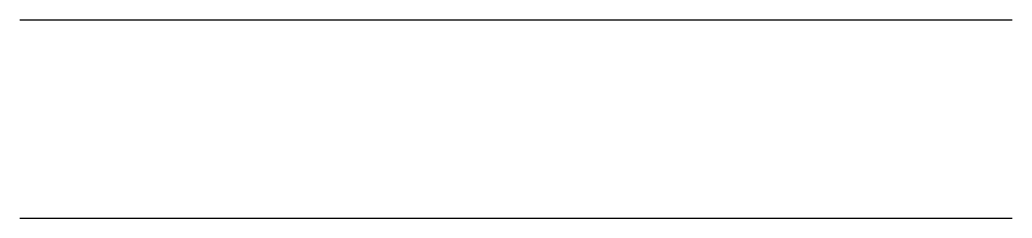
# Model space of a CAD drawing. Extents: x 0 to 100, y -20 to 0.
import ezdxf

# ---------------------------------------------------------------- set-up
doc = ezdxf.new("R2010")
doc.units = 0
doc.layers.get('0').update_dxf_attribs({"linetype": 'CONTINUOUS'})

msp = doc.modelspace()

# ---------------------------------------------------------------- linework, layer by layer
for p, q in [((0, 0), (100, 0)), ((0, -20), (100, -20))]:
    msp.add_line(p, q)

doc.saveas('drawing.dxf')
